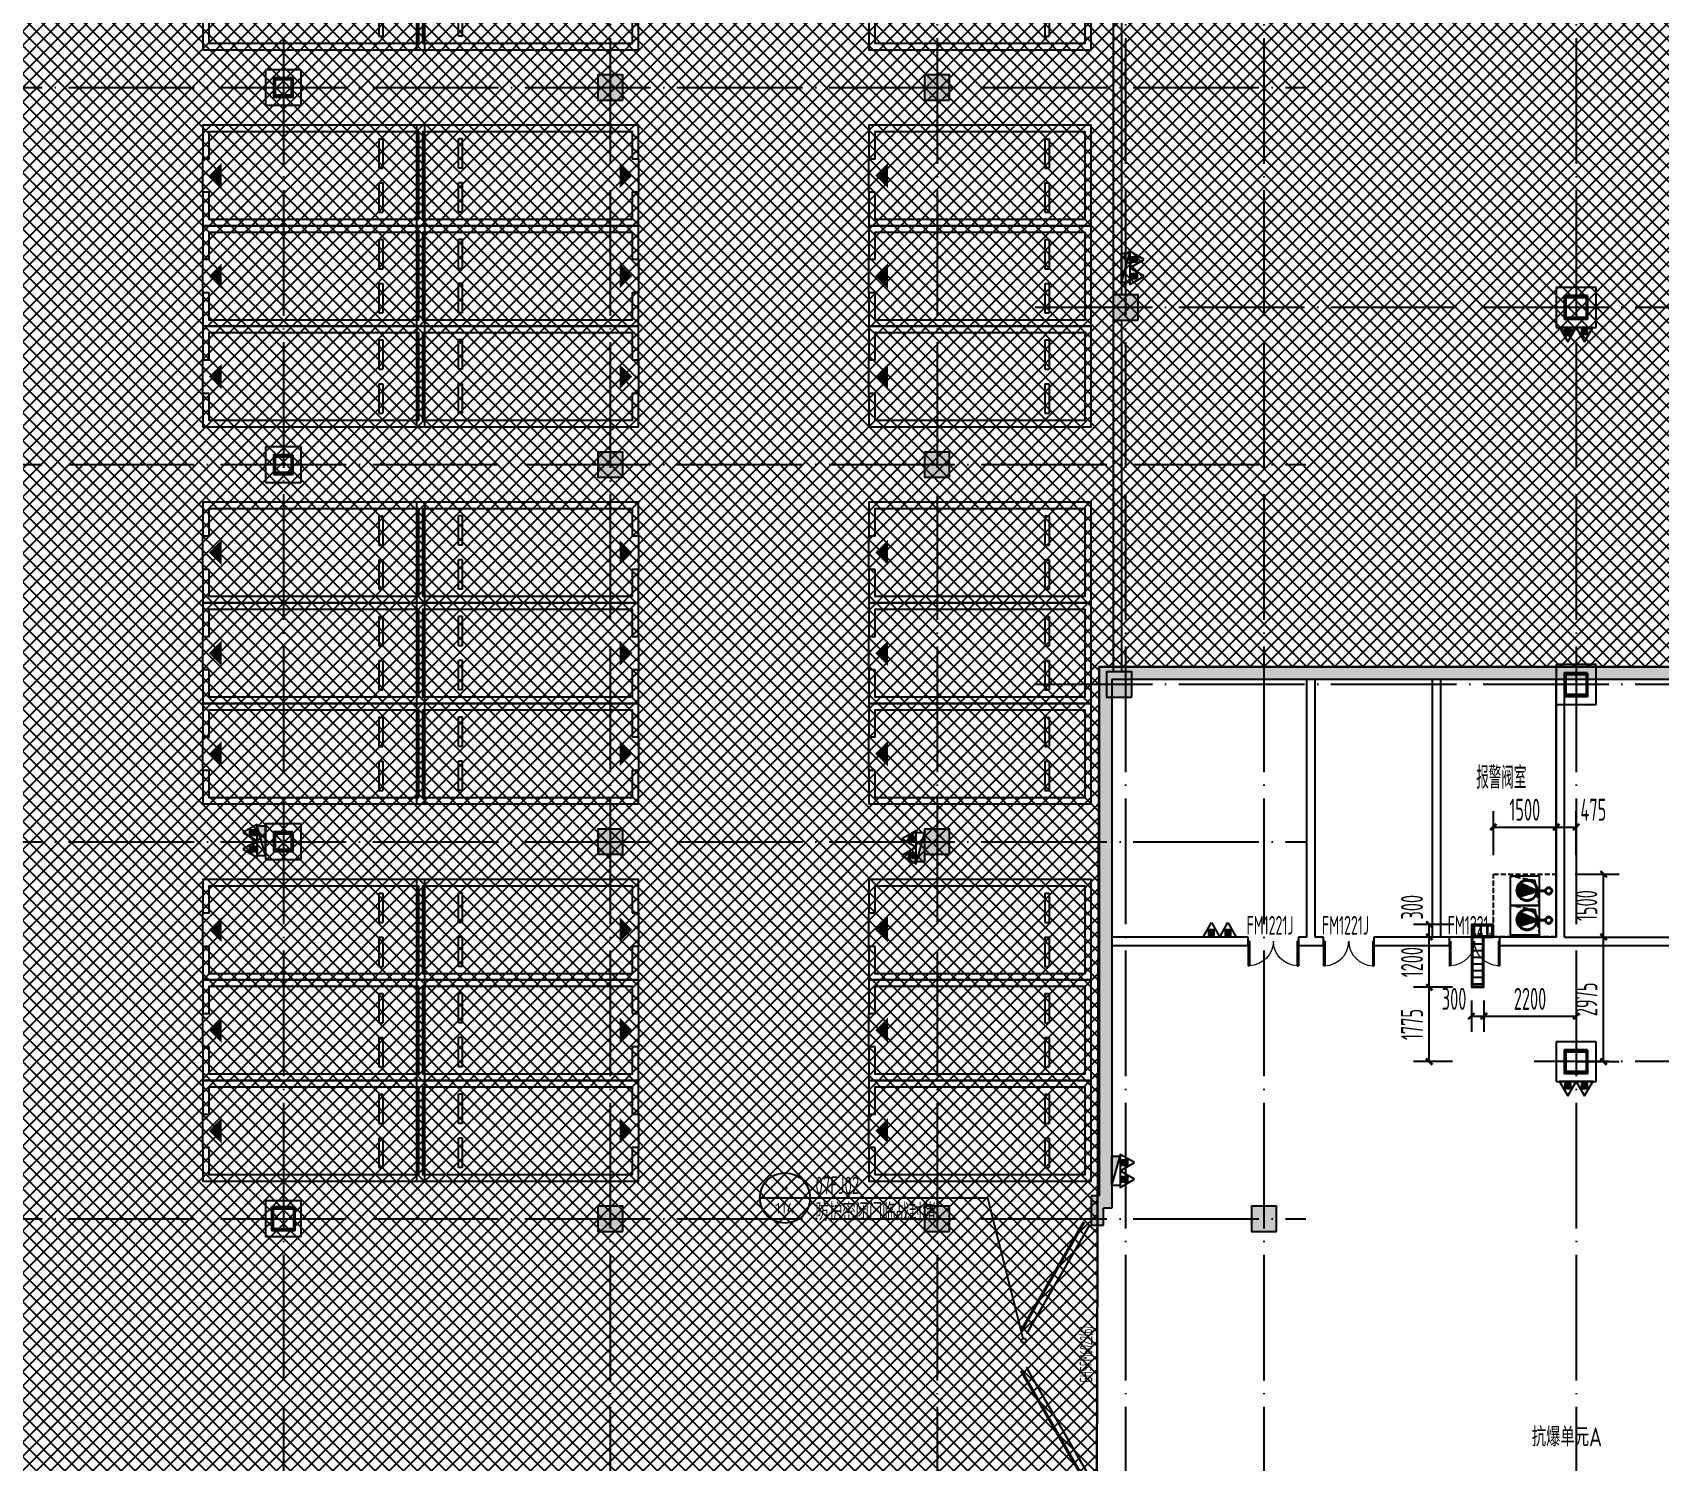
# Model space of a CAD drawing. Extents: x -473190 to 2138458, y -81875 to 2633646.
# Drawn here: x 994020 to 1032846, y 83401 to 117504 of the extents above; entities that cross this region are included whole.
import ezdxf
from ezdxf.enums import TextEntityAlignment as Align

# ---------------------------------------------------------------- set-up
doc = ezdxf.new("R2010")
doc.units = 0
doc.header["$LTSCALE"] = 1000
for name, pattern in [('DASH', [0.35, 0.25, -0.1]), ('DOTE', [2.42, 2, -0.2, 0.02, -0.2]), ('排水', [1.1, 1, -0.1])]:
    doc.linetypes.add(name, pattern=pattern)
for name, color, linetype in [('00-停车位', 67, 'Continuous'), ('03小品', 2, 'Continuous'), ('A-COLUMN', 2, 'Continuous'), ('A-PUB_HATCH', 8, 'Continuous'), ('A-ROOM_NAME', 23, 'Continuous'), ('A-WALL', 2, 'Continuous'), ('DIM_IDEN', 3, 'Continuous'), ('DOOR_FIRE', 4, 'Continuous'), ('DOOR_FIRE_TEXT', 7, 'Continuous'), ('DOTE', 1, 'DOTE'), ('PUB_DIM', 3, 'Continuous'), ('PUB_HATCH', 8, 'Continuous'), ('PUB_TEXT', 7, 'Continuous'), ('RF-M', 4, 'Continuous'), ('RF-MBH', 11, 'Continuous'), ('RF-QT', 30, 'Continuous'), ('S-柱', 51, 'Continuous'), ('S-柱-填充', 8, 'Continuous'), ('W-EQUIP_消火栓', 7, 'Continuous'), ('W-EQUIP_灭火器', 7, 'Continuous'), ('排水', 4, 'Continuous'), ('索引线', 252, 'Continuous'), ('集水坑', 4, 'Continuous')]:
    doc.layers.add(name, color=color, linetype=linetype)
for name, color, linetype, lineweight in [('GPS-污水', 2, '排水', 40), ('RF-WZ', 110, 'Continuous', 0), ('钢柱', 51, 'Continuous', 35)]:
    doc.layers.add(name, color=color, linetype=linetype, lineweight=lineweight)
doc.styles.add('8B2_02', font='tssdeng.shx', dxfattribs={"width": 0.6, "bigfont": 'TSSDCHN.shx'})
doc.styles.add('_TCH_DIM_T3', font='tssdeng.shx', dxfattribs={"width": 0.564706, "bigfont": '@@@tssdchn.shx'})
doc.styles.add('_TCH_WINDOW', font='tssdeng.shx', dxfattribs={"width": 0.8, "height": 3.5, "bigfont": 'tssdchn.shx'})
doc.styles.get("Standard").update_dxf_attribs({"font": 'gbenor.shx', "bigfont": 'gbcbig.shx'})
doc.styles.add('TYDG_02', font='TSSDENG', dxfattribs={"width": 0.8, "bigfont": 'TSSDCHN'})
doc.dimstyles.new('_TCH_ARCH&&150', dxfattribs={"dimtxt": 525, "dimasz": 150, "dimexe": 375, "dimexo": 450, "dimgap": 150, "dimtad": 1, "dimdec": 0, "dimzin": 0, "dimdsep": 46, "dimtxsty": '_TCH_DIM_T3', "dimblk": 'ARCHTICK', "dimcen": 0.09, "dimclrt": 7, "dimazin": 2, "dimtfac": 1, "dimtdec": 0, "dimtix": 1, "dimtmove": 2, "dimatfit": 3, "dimfxl": 0, "dimtolj": 1, "dimtzin": 0, "dimarcsym": 0})

# ---------------------------------------------------------------- blocks, each defined once
blk = doc.blocks.new('车位2400x5300')
at = {"layer": '00-停车位', "color": 251}
for p, q in [((-875, -1000), (-175, -1000)), ((-875, -1100), (-875, -1000)), ((-875, -1100), (-175, -1100)), ((-175, -1100), (-175, -1000)), ((175, -1000), (875, -1000)), ((175, -1100), (175, -1000)), ((175, -1100), (875, -1100)), ((875, -1100), (875, -1000)), ((400, -5300), (-400, -5300))]:
    blk.add_line(p, q, dxfattribs=at)
blk.add_lwpolyline([(400, -5150), (400, -5300), (1200, -5300), (1200, 0), (-1200, 0), (-1200, -5300), (-400, -5300), (-400, -5150), (-1050, -5150), (-1050, -150), (1050, -150), (1050, -5150), (400, -5150)], dxfattribs=at)
blk.add_lwpolyline([(0, -5150, 0, 600, 0), (0, -4850, 600, 600, 0)], format="xyseb", dxfattribs=at)
blk = doc.blocks.new('$SB01_1')
h = blk.add_hatch(color=256)
h.dxf.hatch_style = 1
h.paths.add_polyline_path([(-0.381, -0.323), (0.5, 0), (-0.381, 0.323)])
h.paths.add_polyline_path([(0, 0), (0.002, 0), (0.002, 0.001), (0, 0.001)], flags=24)
h.paths.add_polyline_path([(0, -0.002), (0.003, -0.002), (0.003, -0.001), (0, -0.001)], flags=24)
h.paths.add_polyline_path([(0, -0.003), (0.003, -0.003), (0.003, -0.002), (0, -0.002)], flags=24)
for p, q in [((0.5, 0), (-0.381, 0.323)), ((-0.381, 0.323), (-0.381, -0.323)), ((0.5, 0), (-0.381, -0.323))]:
    blk.add_line(p, q)
blk.add_circle((0, 0), 0.5)
at = {"flags": 1}
for tag, p in [('UNIT', (0, 0)), ('SPEC', (0, -0.002)), ('WHAT', (0, -0.003))]:
    blk.add_attdef(tag, p, '', height=0.001, dxfattribs=at)
blk = doc.blocks.new('人防集水坑')
at = {"layer": 'GPS-污水', "linetype": '排水'}
for p, q in [((307486, 701151), (307284, 701151)), ((307486, 700451), (307284, 700451))]:
    blk.add_line(p, q, dxfattribs=at)
for centre in [(307561, 701151), (307561, 700451)]:
    blk.add_circle(centre, 75, dxfattribs=at)
at = {"layer": '集水坑', "linetype": 'DASH', "ltscale": 0.5}
blk.add_lwpolyline([(306241, 700051), (306241, 701551), (307741, 701551), (307741, 700051)], close=True, dxfattribs=at)
at = {"layer": '集水坑', "linetype": 'Continuous', "ltscale": 0.5}
for points in [[(306641, 701501), (306641, 700801), (307341, 700801), (307341, 701501)], [(306641, 700801), (306641, 700101), (307341, 700101), (307341, 700801)]]:
    blk.add_lwpolyline(points, close=True, dxfattribs=at)
at = {"layer": '集水坑', "linetype": 'DASH', "ltscale": 0.5}
for points in [[(307341, 700801), (307237, 701397), (306641, 701501)], [(307347, 700101), (307243, 700697), (306647, 700801)]]:
    blk.add_lwpolyline(points, dxfattribs=at)
at = {"layer": 'GPS-污水', "linetype": '排水', "xscale": -480.0000000000002, "yscale": 480.0000000000002, "zscale": 480.0000000000002, "rotation": 176.2535374729293}
for p in [(307045, 701164, 0), (307045, 700464, 0)]:
    blk.add_blockref('$SB01_1', p, dxfattribs=at)
blk = doc.blocks.new('_ArchTick')
at = {"color": 0, "linetype": 'ByBlock', "const_width": 0.4}
blk.add_lwpolyline([(-0.5, -0.5), (0.5, 0.5)], dxfattribs=at)
blk = doc.blocks.new('*D5267')
at = {"layer": 'Defpoints', "color": 0, "transparency": 16777216}
for p in [(124159, -86068), (122659, -87193), (124159, -87193)]:
    blk.add_point(p, dxfattribs=at)
at = {"layer": 'PUB_DIM', "color": 0, "lineweight": -2, "transparency": 16777216}
for p, q in [((122659, -86743), (122659, -85693)), ((124159, -86743), (124159, -85693)), ((122659, -86068), (124159, -86068))]:
    blk.add_line(p, q, dxfattribs=at)
at = {"layer": 'PUB_DIM', "color": 0, "lineweight": -2, "transparency": 16777216, "xscale": 150, "yscale": 150, "zscale": 150, "rotation": 180}
blk.add_blockref('_ArchTick', (122659, -86068), dxfattribs=at)
at = {"layer": 'PUB_DIM', "color": 0, "lineweight": -2, "transparency": 16777216, "xscale": 150, "yscale": 150, "zscale": 150}
blk.add_blockref('_ArchTick', (124159, -86068), dxfattribs=at)
at = {"layer": 'PUB_DIM', "color": 7, "transparency": 16777216, "insert": (123409, -85656), "char_height": 525, "attachment_point": 5, "style": '_TCH_DIM_T3'}
blk.add_mtext('\\A1;1500', dxfattribs=at)
blk = doc.blocks.new('*D5268')
at = {"layer": 'Defpoints', "color": 0, "transparency": 16777216}
for p in [(124634, -86068), (124159, -87193), (124634, -87193)]:
    blk.add_point(p, dxfattribs=at)
at = {"layer": 'PUB_DIM', "color": 0, "lineweight": -2, "transparency": 16777216}
for p, q in [((124159, -86743), (124159, -85693)), ((124634, -86743), (124634, -85693)), ((124159, -86068), (124634, -86068))]:
    blk.add_line(p, q, dxfattribs=at)
at = {"layer": 'PUB_DIM', "color": 0, "lineweight": -2, "transparency": 16777216, "xscale": 150, "yscale": 150, "zscale": 150, "rotation": 180}
blk.add_blockref('_ArchTick', (124159, -86068), dxfattribs=at)
at = {"layer": 'PUB_DIM', "color": 0, "lineweight": -2, "transparency": 16777216, "xscale": 150, "yscale": 150, "zscale": 150}
blk.add_blockref('_ArchTick', (124634, -86068), dxfattribs=at)
at = {"layer": 'PUB_DIM', "color": 7, "transparency": 16777216, "insert": (125045, -85656), "char_height": 525, "attachment_point": 5, "style": '_TCH_DIM_T3'}
blk.add_mtext('\\A1;475', dxfattribs=at)
blk = doc.blocks.new('*D5269')
at = {"layer": 'Defpoints', "color": 0, "transparency": 16777216}
for p in [(124159, -87193), (125290, -87193), (124159, -88693)]:
    blk.add_point(p, dxfattribs=at)
at = {"layer": 'PUB_DIM', "color": 0, "lineweight": -2, "transparency": 16777216}
for p, q in [((124609, -87193), (125665, -87193)), ((125290, -88693), (125290, -87193)), ((124609, -88693), (125665, -88693))]:
    blk.add_line(p, q, dxfattribs=at)
at = {"layer": 'PUB_DIM', "color": 0, "lineweight": -2, "transparency": 16777216, "xscale": 150, "yscale": 150, "zscale": 150}
for p, rotation in [((125290, -87193), 90), ((125290, -88693), 270)]:
    blk.add_blockref('_ArchTick', p, dxfattribs=dict(at, rotation=rotation))
at = {"layer": 'PUB_DIM', "color": 7, "transparency": 16777216, "insert": (124877, -87943), "char_height": 525, "attachment_point": 5, "rotation": 90, "style": '_TCH_DIM_T3'}
blk.add_mtext('\\A1;1500', dxfattribs=at)
blk = doc.blocks.new('*D5270')
at = {"layer": 'Defpoints', "color": 0, "transparency": 16777216}
for p in [(124159, -88693), (125290, -88693), (124159, -91668)]:
    blk.add_point(p, dxfattribs=at)
at = {"layer": 'PUB_DIM', "color": 0, "lineweight": -2, "transparency": 16777216}
for p, q in [((124609, -88693), (125665, -88693)), ((125290, -91668), (125290, -88693)), ((124609, -91668), (125665, -91668))]:
    blk.add_line(p, q, dxfattribs=at)
at = {"layer": 'PUB_DIM', "color": 0, "lineweight": -2, "transparency": 16777216, "xscale": 150, "yscale": 150, "zscale": 150}
for p, rotation in [((125290, -88693), 90), ((125290, -91668), 270)]:
    blk.add_blockref('_ArchTick', p, dxfattribs=dict(at, rotation=rotation))
at = {"layer": 'PUB_DIM', "color": 7, "transparency": 16777216, "insert": (124877, -90181), "char_height": 525, "attachment_point": 5, "rotation": 90, "style": '_TCH_DIM_T3'}
blk.add_mtext('\\A1;2975', dxfattribs=at)
blk = doc.blocks.new('*D5303')
at = {"layer": 'Defpoints', "color": 0, "transparency": 16777216}
for p in [(122134, -89760), (122434, -89760), (122434, -90581)]:
    blk.add_point(p, dxfattribs=at)
at = {"layer": 'PUB_DIM', "color": 0, "lineweight": -2, "transparency": 16777216}
for p, q in [((122134, -90210), (122134, -90956)), ((122434, -90210), (122434, -90956)), ((122134, -90581), (122434, -90581))]:
    blk.add_line(p, q, dxfattribs=at)
at = {"layer": 'PUB_DIM', "color": 0, "lineweight": -2, "transparency": 16777216, "xscale": 150, "yscale": 150, "zscale": 150, "rotation": 180}
blk.add_blockref('_ArchTick', (122134, -90581), dxfattribs=at)
at = {"layer": 'PUB_DIM', "color": 0, "lineweight": -2, "transparency": 16777216, "xscale": 150, "yscale": 150, "zscale": 150}
blk.add_blockref('_ArchTick', (122434, -90581), dxfattribs=at)
at = {"layer": 'PUB_DIM', "color": 7, "transparency": 16777216, "insert": (121722, -90169), "char_height": 525, "attachment_point": 5, "style": '_TCH_DIM_T3'}
blk.add_mtext('\\A1;300', dxfattribs=at)
blk = doc.blocks.new('*D5304')
at = {"layer": 'Defpoints', "color": 0, "transparency": 16777216}
for p in [(122434, -89760), (124634, -89760), (124634, -90581)]:
    blk.add_point(p, dxfattribs=at)
at = {"layer": 'PUB_DIM', "color": 0, "lineweight": -2, "transparency": 16777216}
for p, q in [((122434, -90210), (122434, -90956)), ((124634, -90210), (124634, -90956)), ((122434, -90581), (124634, -90581))]:
    blk.add_line(p, q, dxfattribs=at)
at = {"layer": 'PUB_DIM', "color": 0, "lineweight": -2, "transparency": 16777216, "xscale": 150, "yscale": 150, "zscale": 150, "rotation": 180}
blk.add_blockref('_ArchTick', (122434, -90581), dxfattribs=at)
at = {"layer": 'PUB_DIM', "color": 0, "lineweight": -2, "transparency": 16777216, "xscale": 150, "yscale": 150, "zscale": 150}
blk.add_blockref('_ArchTick', (124634, -90581), dxfattribs=at)
at = {"layer": 'PUB_DIM', "color": 7, "transparency": 16777216, "insert": (123534, -90169), "char_height": 525, "attachment_point": 5, "style": '_TCH_DIM_T3'}
blk.add_mtext('\\A1;2200', dxfattribs=at)
blk = doc.blocks.new('*D5305')
at = {"layer": 'Defpoints', "color": 0, "transparency": 16777216}
for p in [(121130, -89894), (122134, -89894), (122134, -91668)]:
    blk.add_point(p, dxfattribs=at)
at = {"layer": 'PUB_DIM', "color": 0, "lineweight": -2, "transparency": 16777216}
for p, q in [((121684, -89894), (120755, -89894)), ((121130, -91668), (121130, -89894)), ((121684, -91668), (120755, -91668))]:
    blk.add_line(p, q, dxfattribs=at)
at = {"layer": 'PUB_DIM', "color": 0, "lineweight": -2, "transparency": 16777216, "xscale": 150, "yscale": 150, "zscale": 150}
for p, rotation in [((121130, -89894), 90), ((121130, -91668), 270)]:
    blk.add_blockref('_ArchTick', p, dxfattribs=dict(at, rotation=rotation))
at = {"layer": 'PUB_DIM', "color": 7, "transparency": 16777216, "insert": (120718, -90781), "char_height": 525, "attachment_point": 5, "rotation": 90, "style": '_TCH_DIM_T3'}
blk.add_mtext('\\A1;1775', dxfattribs=at)
blk = doc.blocks.new('*D5306')
at = {"layer": 'Defpoints', "color": 0, "transparency": 16777216}
for p in [(121130, -88693), (122134, -88693), (122134, -89894)]:
    blk.add_point(p, dxfattribs=at)
at = {"layer": 'PUB_DIM', "color": 0, "lineweight": -2, "transparency": 16777216}
for p, q in [((121684, -88693), (120755, -88693)), ((121130, -89894), (121130, -88693)), ((121684, -89894), (120755, -89894))]:
    blk.add_line(p, q, dxfattribs=at)
at = {"layer": 'PUB_DIM', "color": 0, "lineweight": -2, "transparency": 16777216, "xscale": 150, "yscale": 150, "zscale": 150}
for p, rotation in [((121130, -88693), 90), ((121130, -89894), 270)]:
    blk.add_blockref('_ArchTick', p, dxfattribs=dict(at, rotation=rotation))
at = {"layer": 'PUB_DIM', "color": 7, "transparency": 16777216, "insert": (120718, -89293), "char_height": 525, "attachment_point": 5, "rotation": 90, "style": '_TCH_DIM_T3'}
blk.add_mtext('\\A1;1200', dxfattribs=at)
blk = doc.blocks.new('*D5307')
at = {"layer": 'Defpoints', "color": 0, "transparency": 16777216}
for p in [(121130, -88393), (122134, -88393), (122134, -88693)]:
    blk.add_point(p, dxfattribs=at)
at = {"layer": 'PUB_DIM', "color": 0, "lineweight": -2, "transparency": 16777216}
for p, q in [((121684, -88393), (120755, -88393)), ((121130, -88693), (121130, -88393)), ((121684, -88693), (120755, -88693))]:
    blk.add_line(p, q, dxfattribs=at)
at = {"layer": 'PUB_DIM', "color": 0, "lineweight": -2, "transparency": 16777216, "xscale": 150, "yscale": 150, "zscale": 150}
for p, rotation in [((121130, -88393), 90), ((121130, -88693), 270)]:
    blk.add_blockref('_ArchTick', p, dxfattribs=dict(at, rotation=rotation))
at = {"layer": 'PUB_DIM', "color": 7, "transparency": 16777216, "insert": (120718, -87982), "char_height": 525, "attachment_point": 5, "rotation": 90, "style": '_TCH_DIM_T3'}
blk.add_mtext('\\A1;300', dxfattribs=at)
blk = doc.blocks.new('A$C00330F2E')
at = {"layer": 'A-COLUMN'}
for p, q in [((58875, -35900), (58025, -35900)), ((58025, -35900), (58025, -36750)), ((58875, -36750), (58875, -35900)), ((58025, -36750), (58875, -36750)), ((58875, -44900), (58025, -44900)), ((58025, -44900), (58025, -45750)), ((58875, -45750), (58875, -44900)), ((58025, -45750), (58875, -45750)), ((58875, -53900), (58025, -53900)), ((58025, -53900), (58025, -54750)), ((58875, -54750), (58875, -53900)), ((58025, -54750), (58875, -54750)), ((58875, -62900), (58025, -62900)), ((58025, -62900), (58025, -63750)), ((58875, -63750), (58875, -62900)), ((58025, -63750), (58875, -63750))]:
    blk.add_line(p, q, dxfattribs=at)
at = {"layer": '钢柱', "color": 4, "lineweight": 35}
for points in [[(58675, -36100), (58225, -36100), (58225, -36550), (58675, -36550)], [(58645, -36520), (58255, -36520), (58255, -36130), (58645, -36130)], [(58675, -45100), (58225, -45100), (58225, -45550), (58675, -45550)], [(58645, -45520), (58255, -45520), (58255, -45130), (58645, -45130)], [(58675, -54100), (58225, -54100), (58225, -54550), (58675, -54550)], [(58645, -54520), (58255, -54520), (58255, -54130), (58645, -54130)], [(58725, -63050), (58175, -63050), (58175, -63600), (58725, -63600)], [(58695, -63570), (58205, -63570), (58205, -63080), (58695, -63080)]]:
    blk.add_lwpolyline(points, close=True, dxfattribs=at)
blk = doc.blocks.new('A$C7EFF042E')
at = {"layer": 'A-COLUMN', "color": 6}
for p, q in [((725, -35775), (-225, -35775)), ((-225, -35775), (-225, -36725)), ((725, -36725), (725, -35775)), ((-225, -36725), (725, -36725)), ((725, -44775), (-225, -44775)), ((-225, -44775), (-225, -45725)), ((725, -45725), (725, -44775)), ((-225, -45725), (725, -45725)), ((725, -53775), (-225, -53775)), ((-225, -53775), (-225, -54725)), ((725, -54725), (725, -53775)), ((-225, -54725), (725, -54725))]:
    blk.add_line(p, q, dxfattribs=at)
at = {"layer": 'S-柱', "color": 6, "lineweight": 35}
for points in [[(525, -35975), (-25, -35975), (-25, -36525), (525, -36525)], [(525, -35975), (-25, -35975), (-25, -36525), (525, -36525)], [(525, -44975), (-25, -44975), (-25, -45525), (525, -45525)], [(525, -44975), (-25, -44975), (-25, -45525), (525, -45525)], [(525, -53975), (-25, -53975), (-25, -54525), (525, -54525)], [(525, -53975), (-25, -53975), (-25, -54525), (525, -54525)]]:
    blk.add_lwpolyline(points, close=True, dxfattribs=at)
at = {"layer": 'S-柱-填充', "color": 6, "lineweight": 35}
for points in [[(495, -36495), (5, -36495), (5, -36005), (495, -36005)], [(495, -45495), (5, -45495), (5, -45005), (495, -45005)], [(495, -54495), (5, -54495), (5, -54005), (495, -54005)]]:
    blk.add_lwpolyline(points, close=True, dxfattribs=at)
blk = doc.blocks.new('$TwtSys$00000434')
for p, q in [((-0.5, 0.5), (-0.5, -0.5)), ((-0.5, -0.5), (0.5, 0.5)), ((0.5, 0.5), (-0.5, 0.5)), ((0.5, -0.5), (0.5, 0.5)), ((-0.5, -0.5), (0.5, -0.5))]:
    blk.add_line(p, q)
blk.add_solid([(0.5, -0.5), (0.5, 0.5), (-0.5, -0.5)])
blk = doc.blocks.new('$TwtSys$00000546')
h = blk.add_hatch()
h.set_pattern_fill('ANSI31', color=256, scale=200, style=0)
h.set_pattern_definition([(45, (-38543.802, -6670.83), (-17.67767, 17.67767), [])])
h.paths.add_polyline_path([(-65, 174), (65, 174), (65, 44), (-65, 44)])
for points in [[(0, 344), (-198, 0), (198, 0)], [(-65, 174), (65, 174), (65, 44), (-65, 44)]]:
    blk.add_lwpolyline(points, close=True)
blk = doc.blocks.new('$DorLib2D$00000002')
for p, q in [((-0.5, 0), (-0.5, 0.4875)), ((-0.475, 0.4875), (-0.5, 0.4875)), ((-0.475, 0), (-0.475, 0.4875)), ((0.475, 0), (0.475, 0.4875)), ((0.475, 0.4875), (0.5, 0.4875)), ((0.5, 0), (0.5, 0.4875)), ((-0.5, 0), (-0.475, 0)), ((0.5, 0), (0.475, 0))]:
    blk.add_line(p, q)
at = {"lineweight": 13}
for centre, start, end in [((-0.4875, 0), 0, 88.53072), ((0.4875, 0), 91.46928, 180)]:
    blk.add_arc(centre, 0.4875, start, end, dxfattribs=at)
blk = doc.blocks.new('$DorLib2D$00000207')
at = {"color": 0}
for p, q in [((-0.5, 0.0313), (-0.067, 0.2813)), ((0.5, 0.0313), (0.067, 0.2813))]:
    blk.add_line(p, q, dxfattribs=at)
at = {"color": 0, "const_width": 0.0125}
for points in [[(-0.5125, 0.0529), (-0.0795, 0.3029)], [(0.5125, 0.0529), (0.0795, 0.3029)]]:
    blk.add_lwpolyline(points, dxfattribs=at)
blk = doc.blocks.new('afasgasg')
at = {"layer": 'A-PUB_HATCH'}
for points in [[(435368.7, -713335.2), (435668.7, -713635.2), (440423.2, -713635.2), (440423.2, -713335.2)], [(440423.2, -713335.2), (440423.2, -713635.2), (443423.2, -713635.2), (443423.2, -713335.2)], [(443423.2, -713335.2), (443423.2, -713635.2), (446373.2, -713635.2), (446373.2, -713335.2)], [(446373.2, -713335.2), (446373.2, -713635.2), (451598.2, -713635.2), (451748.2, -713535.2), (451748.2, -713335.2)], [(435173.2, -725960), (435173.2, -726660.2), (435473.2, -726660.2), (435473.2, -726260)], [(435668.7, -726260), (435368.7, -725960), (435173.2, -725960), (435473.2, -726260)]]:
    blk.add_hatch(color=256, dxfattribs=at).paths.add_polyline_path(points)
at = {"layer": 'PUB_HATCH'}
for points in [[(435668.7, -713635.2), (435368.7, -713335.2), (435368.7, -719885.2), (435668.7, -719885.2)], [(435668.7, -719885.2), (435368.7, -719885.2), (435368.7, -725960), (435668.7, -726260)]]:
    blk.add_hatch(color=256, dxfattribs=at).paths.add_polyline_path(points)
at = {"color": 2}
blk.add_lwpolyline([(443523.2, -713635.2), (446273.2, -713635.2), (446273.2, -719785.2), (443523.2, -719785.2)], close=True, dxfattribs=at)
at = {"layer": 'A-WALL'}
for p, q in [((440323.2, -719785.2), (440323.2, -713635.2)), ((440523.2, -719785.2), (440523.2, -713635.2)), ((443323.2, -719785.2), (443323.2, -713635.2)), ((443523.2, -719785.2), (443523.2, -713635.2)), ((446273.2, -719785.2), (446273.2, -713635.2)), ((446473.2, -719785.2), (446473.2, -713635.2)), ((438923.2, -719785.2), (435668.7, -719785.2)), ((438923.2, -719985.2), (438923.2, -719785.2)), ((440323.2, -719785.2), (440123.2, -719785.2)), ((440123.2, -719785.2), (440123.2, -719985.2)), ((440723.2, -719785.2), (440523.2, -719785.2)), ((440723.2, -719985.2), (440723.2, -719785.2)), ((443323.2, -719785.2), (441923.2, -719785.2)), ((441923.2, -719785.2), (441923.2, -719985.2)), ((443723.2, -719785.2), (443523.2, -719785.2)), ((443723.2, -719985.2), (443723.2, -719785.2)), ((446273.2, -719785.2), (444923.2, -719785.2)), ((444923.2, -719785.2), (444923.2, -719985.2)), ((446473.2, -719785.2), (449748.2, -719785.2)), ((435668.7, -719985.2), (438923.2, -719985.2)), ((440123.2, -719985.2), (440423.2, -719985.2)), ((440423.2, -719985.2), (440723.2, -719985.2)), ((441923.2, -719985.2), (443423.2, -719985.2)), ((443423.2, -719985.2), (443723.2, -719985.2)), ((444923.2, -719985.2), (446373.2, -719985.2)), ((446373.2, -719985.2), (449748.2, -719985.2))]:
    blk.add_line(p, q, dxfattribs=at)
at = {"layer": 'RF-QT'}
for p, q in [((435368.7, -713335.2), (440423.2, -713335.2)), ((435368.7, -713335.2), (435368.7, -719885.2)), ((440423.2, -713335.2), (443423.2, -713335.2)), ((443423.2, -713335.2), (446373.2, -713335.2)), ((446373.2, -713335.2), (451748.2, -713335.2)), ((435668.7, -713635.2), (440423.2, -713635.2)), ((435668.7, -713635.2), (435668.7, -719885.2)), ((440423.2, -713635.2), (443423.2, -713635.2)), ((443423.2, -713635.2), (446373.2, -713635.2)), ((446373.2, -713635.2), (451598.2, -713635.2)), ((435368.7, -719885.2), (435368.7, -725960)), ((435668.7, -719885.2), (435668.7, -726260)), ((435173.2, -725960), (435173.2, -726660.2)), ((435368.7, -725960), (435173.2, -725960)), ((435473.2, -726660.2), (435473.2, -726260)), ((435668.7, -726260), (435473.2, -726260)), ((435173.2, -726660.2), (435473.2, -726660.2))]:
    blk.add_line(p, q, dxfattribs=at)
at = {"layer": 'DOOR_FIRE'}
ref = blk.add_blockref('$DorLib2D$00000002', (439523.2, -719885.2), dxfattribs=dict(at, xscale=1200, yscale=-1200, zscale=200))
ref.add_attrib('A', 'FM1221J', (438883.5, -719728.5), dxfattribs={"layer": 'DOOR_FIRE_TEXT', "height": 446.25, "style": '_TCH_WINDOW', "width": 0.564706})
ref = blk.add_blockref('$DorLib2D$00000002', (441323.2, -719885.2), dxfattribs=dict(at, xscale=-1200, yscale=-1200, zscale=200))
ref.add_attrib('A', 'FM1221J', (440683.5, -719728.5), dxfattribs={"layer": 'DOOR_FIRE_TEXT', "height": 446.25, "style": '_TCH_WINDOW', "width": 0.564706})
ref = blk.add_blockref('$DorLib2D$00000002', (444323.2, -719885.2), dxfattribs=dict(at, xscale=1200, yscale=-1200, zscale=200))
ref.add_attrib('A', 'FM1221J', (443683.5, -719728.5), dxfattribs={"layer": 'DOOR_FIRE_TEXT', "height": 446.25, "style": '_TCH_WINDOW', "width": 0.564706})
at = {"layer": 'RF-M'}
ref = blk.add_blockref('$DorLib2D$00000207', (435323.2, -729660.2), dxfattribs=dict(at, xscale=6000, yscale=-6000, zscale=300, rotation=269.999999999997))
ref.add_attrib('A', 'GHSFM6022(6)', (435200.8, -730425.9), dxfattribs={"layer": 'RF-MBH', "height": 297.5, "rotation": 90, "style": '_TCH_WINDOW', "width": 0.564706})
blk = doc.blocks.new('zsgc')
at = {"layer": 'RF-WZ', "style": 'TYDG_02', "width": 0.8}
blk.add_text('抗爆单元A', height=450, rotation=90, dxfattribs=at).set_placement((-245089.6, -230316.8))
blk = doc.blocks.new('ADFASDF')
h = blk.add_hatch()
h.set_pattern_fill('ANSI37', color=8, scale=150)
h.set_pattern_definition([(45, (0, 0), (-168.3798, 168.3798), []), (135, (0, 0), (-168.3798, -168.3798), [])])
h.paths.add_polyline_path([(521397, 239186), (521397, 224886), (539697, 224886), (539697, 169261), (524947, 169261), (524947, 171211), (527822, 171211), (527922, 176611), (501318, 176611), (501125, 109884), (530547, 109887), (530547, 107449), (538188, 100503), (536147, 98236), (540086, 94690), (517812, 69953), (517812, 59790), (482108, 20136), (405247, 20136), (405247, 26086), (391997, 40436), (391997, 64736), (399997, 64738), (399997, 239186), (409022, 239186)])
blk.add_lwpolyline([(539697, 224886), (539697, 169261), (524947, 169261), (524947, 171211), (527822, 171211), (527922, 176611), (501318, 176611), (501125, 109884), (530547, 109887), (530547, 107449), (538188, 100503), (536147, 98236), (540086, 94690), (517812, 69953), (517812, 59790), (482108, 20136), (405247, 20136), (405247, 26086), (391997, 40436), (391997, 64736), (399997, 64738), (399997, 239186)])
blk = doc.blocks.new('_FZH')
blk.add_lwpolyline([(-0.5, -0.5), (0.5, -0.5), (0.5, 0.5), (-0.5, 0.5)], close=True)
at = {"layer": 'PUB_HATCH'}
blk.add_solid([(-0.5, -0.5), (0.5, -0.5), (-0.5, 0.5), (0.5, 0.5)], dxfattribs=at)
blk = doc.blocks.new('A$C3672542B')
at = {"layer": '03小品'}
h = blk.add_hatch(dxfattribs=at)
h.set_pattern_fill('ANSI31', color=8, scale=100, angle=585, style=0)
h.set_pattern_definition([(270, (107367.31, 142741.77), (158.75, -2e-13), [])])
h.paths.add_polyline_path([(122603.7, -88663.2), (122164.1, -88663.2), (122164.1, -88423.2), (122603.7, -88423.2)])
h = blk.add_hatch(dxfattribs=at)
h.set_pattern_fill('ANSI31', color=8, scale=100, angle=135, style=0)
h.set_pattern_definition([(180, (107367.31, 142741.77), (-1e-14, -158.75), [])])
h.paths.add_polyline_path([(122164.1, -89863.5), (122404.1, -89863.5), (122404.1, -88663.2), (122164.1, -88663.2)])
at = {"layer": '03小品', "color": 4}
blk.add_lwpolyline([(122658.7, -88393.2), (122134.1, -88393.2), (122134.1, -89893.5), (122434.1, -89893.5), (122434.1, -88693.2), (122658.7, -88693.2), (122658.7, -88393.2)], dxfattribs=at)
blk.add_lwpolyline([(122628.7, -88423.2), (122164.1, -88423.2), (122164.1, -89863.5), (122404.1, -89863.5), (122404.1, -88663.2), (122628.7, -88663.2)], close=True, dxfattribs=at)
at = {"layer": '03小品', "color": 8}
blk.add_lwpolyline([(122404.1, -88663.2), (122164.1, -88663.2)], dxfattribs=at)
at = {"layer": '排水', "color": 3, "linetype": 'DASH'}
blk.add_lwpolyline([(121418.2, -85952.7, 0, 0, 0), (122130.1, -86664.6, 160, 0, 0), (122554.3, -87088.9, 0, 0, 0)], format="xyseb", dxfattribs=at)
at = {"layer": '集水坑', "linetype": 'Continuous'}
blk.add_blockref('人防集水坑', (-183582.4, -788743.9), dxfattribs=at)
at = {"layer": 'PUB_DIM'}
for p1, p2, distance, picture, middle in [((122658.7, -87193.2), (124158.7, -87193.2), 1125.1, '*D5267', (123408.7, -85655.6)), ((124158.7, -88693.2), (124158.7, -87193.2), -1130.9, '*D5269', (124877.1, -87943.2)), ((122134.1, -89893.5), (122134.1, -88693.2), 1003.9, '*D5306', (120717.7, -89293.4)), ((124158.7, -91668.2), (124158.7, -88693.2), -1130.9, '*D5270', (124877.1, -90180.7)), ((122134.1, -91668.2), (122134.1, -89893.5), 1003.9, '*D5305', (120717.7, -90780.9)), ((122434.1, -89759.7), (124633.7, -89759.7), -821.7, '*D5304', (123533.9, -90168.9))]:
    dim = blk.add_aligned_dim(p1=p1, p2=p2, distance=distance, dimstyle='_TCH_ARCH&&150', dxfattribs=at)
    dim.commit()
    dim.dimension.update_dxf_attribs({"geometry": picture, "text_midpoint": middle})
for base, p1, p2, angle, picture, middle in [((124633.7, -86068.1), (124158.7, -87193.2), (124633.7, -87193.2), 0, '*D5268', (125045.4, -85655.6)), ((121130.2, -88393.2), (122134.1, -88693.2), (122134.1, -88393.2), 90, '*D5307', (120717.7, -87981.5)), ((122434.1, -90581.4), (122134.1, -89759.7), (122434.1, -89759.7), 0, '*D5303', (121722.4, -90168.9))]:
    dim = blk.add_linear_dim(base=base, p1=p1, p2=p2, angle=angle, dimstyle='_TCH_ARCH&&150', dxfattribs=at)
    dim.commit()
    dim.dimension.update_dxf_attribs({"geometry": picture, "text_midpoint": middle, "dimtype": 161})

msp = doc.modelspace()

# ---------------------------------------------------------------- linework, layer by layer
msp.add_lwpolyline([(1112156.7, 75580.2), (1058245.2, 20445.9), (1054306.6, 23992.3), (1056358.3, 26249), (1048706.7, 33205.4), (1048706.7, 35640.6), (1047031.7, 35643), (1019281.7, 35643), (1019477.2, 102367.4), (1046081.7, 102367.4), (1046081.7, 96967.4), (1043106.7, 96967.4), (1043106.7, 95017.4), (1057856.7, 95017.4), (1057856.7, 150642.4)])
at = {"layer": 'A-COLUMN'}
for p, q in [((1031331.7, 102417.4), (1030381.7, 102417.4)), ((1030381.7, 102417.4), (1030381.7, 101467.4)), ((1031331.7, 101467.4), (1031331.7, 102417.4)), ((1030381.7, 101467.4), (1031331.7, 101467.4))]:
    msp.add_line(p, q, dxfattribs=at)
at = {"layer": 'A-WALL'}
for p, q in [((1019806.7, 119642.4), (1019806.7, 111242.4)), ((1020006.7, 119642.4), (1020006.7, 111242.4)), ((1019806.7, 110642.4), (1019806.7, 102242.4)), ((1020006.7, 110642.4), (1020006.7, 102242.4))]:
    msp.add_line(p, q, dxfattribs=at)
at = {"layer": 'DIM_IDEN'}
for p, q in [((1012577.3, 89688.1), (1011377.3, 89688.1)), ((1016815, 89688.1), (1012577.3, 89688.1)), ((1017660, 86338.1), (1016815, 89688.1))]:
    msp.add_line(p, q, dxfattribs=at)
for centre, radius in [((1011977.3, 89688.1), 600), ((1017674.3, 86281.6), 58.2)]:
    msp.add_circle(centre, radius, dxfattribs=at)
at = {"layer": 'DOTE', "color": 16, "linetype": 'DOTE', "ltscale": 1.5}
for p, q in [((1000006.7, 171823.5), (1000006.7, -58315.4)), ((1030856.7, 171823.5), (1030856.7, -58315.4)), ((900498, 116192.4), (1024406.7, 116192.4)), ((1158685.6, 110942.4), (1017947.4, 110942.4)), ((900498, 107192.4), (1024406.7, 107192.4)), ((1158685.6, 101942.4), (1017947.4, 101942.4)), ((900498, 98192.4), (1024406.7, 98192.4)), ((1158685.6, 92942.4), (1029856.7, 92942.4)), ((900498, 89192.4), (1024406.7, 89192.4))]:
    msp.add_line(p, q, dxfattribs=at)
at = {"layer": 'DOTE', "color": 127, "linetype": 'DOTE', "ltscale": 1.5}
for p, q in [((1007806.7, 171823.5), (1007806.7, -58315.4)), ((1015606.7, 171823.5), (1015606.7, -58315.4)), ((1020106.7, 171823.5), (1020106.7, -58315.4)), ((1023406.7, 171823.5), (1023406.7, -58315.4))]:
    msp.add_line(p, q, dxfattribs=at)

# ---------------------------------------------------------------- block references
at = {"rotation": 270}
msp.add_blockref('zsgc', (1260114.7, -161327.1), dxfattribs=at)
for name, p in [('A$C3672542B', (906223, 184610.6)), ('ADFASDF', (518159.5, -74243.9)), ('A$C00330F2E', (941556.7, 152517.4)), ('A$C00330F2E', (941556.7, 152517.4))]:
    msp.add_blockref(name, p)
at = {"layer": '00-停车位'}
for p, rotation in [((1003381.7, 118292.4), 270), ((1003181.7, 118292.4), 90), ((1019281.7, 118292.4), 270), ((1003381.7, 114092.4), 270), ((1003181.7, 114092.4), 90), ((1019281.7, 114092.4), 270), ((1003381.7, 111692.4), 270), ((1003181.7, 111692.4), 90), ((1019281.7, 111692.4), 270), ((1003381.7, 109292.4), 270), ((1003181.7, 109292.4), 90), ((1019281.7, 109292.4), 270), ((1003381.7, 105092.4), 270), ((1003181.7, 105092.4), 90), ((1019281.7, 105092.4), 270), ((1003381.7, 102692.4), 270), ((1003181.7, 102692.4), 90), ((1019281.7, 102692.4), 270), ((1003381.7, 100292.4), 270), ((1003181.7, 100292.4), 90), ((1019281.7, 100292.4), 270), ((1003381.7, 96092.4), 270), ((1003181.7, 96092.4), 90), ((1019281.7, 96092.4), 270), ((1003381.7, 93692.4), 270), ((1003181.7, 93692.4), 90), ((1019281.7, 93692.4), 270), ((1003381.7, 91292.4), 270), ((1003181.7, 91292.4), 90), ((1019281.7, 91292.4), 270)]:
    msp.add_blockref('车位2400x5300', p, dxfattribs=dict(at, rotation=rotation))
at = {"layer": 'A-COLUMN', "xscale": 600, "yscale": 600, "zscale": 600, "rotation": 90}
for p in [(1007806.7, 116192.4), (1015606.7, 116192.4), (1020106.7, 110942.4), (1007806.7, 107192.4), (1015606.7, 107192.4), (1019952.2, 101942.4), (1007806.7, 98192.4), (1015606.7, 98192.4), (1007806.7, 89192.4), (1015606.7, 89192.4), (1023406.7, 89192.4)]:
    msp.add_blockref('_FZH', p, dxfattribs=at)
at = {"layer": 'RF-QT'}
msp.add_blockref('A$C7EFF042E', (1030606.7, 147192.4), dxfattribs=at)
at = {"layer": 'W-EQUIP_消火栓', "yscale": 200, "zscale": 700}
for p, xscale, rotation in [((1020106.7, 111889.4), -700, 270), ((999481.7, 98210.2), 700, 90), ((1015206.7, 98058.2), -700, 90), ((1019877.2, 90333.4), -700, 269.9999949910436)]:
    msp.add_blockref('$TwtSys$00000434', p, dxfattribs=dict(at, xscale=xscale, rotation=rotation))
at = {"layer": 'W-EQUIP_灭火器'}
for p, rotation in [((1020206.7, 112087.8), 270), ((1020206.7, 111691), 270), ((1030658.3, 110467.4), 180.0000000000066), ((1031055.1, 110467.4), 180.0000000000066), ((999381.7, 98408.6), 90), ((1015106.7, 98256.6), 90), ((999381.7, 98011.9), 90), ((1015106.7, 97859.8), 90), ((1030658.3, 92467.4), 180), ((1031055.1, 92467.4), 180), ((1019977.2, 90531.8), 269.9999949910436), ((1019977.2, 90135), 269.9999949910436)]:
    msp.add_blockref('$TwtSys$00000546', p, dxfattribs=dict(at, rotation=rotation))
at = {"layer": 'W-EQUIP_灭火器', "xscale": -1}
for p in [(1022152.4, 95917.4), (1022549.1, 95917.4)]:
    msp.add_blockref('$TwtSys$00000546', p, dxfattribs=at)
at = {"layer": '索引线'}
msp.add_blockref('afasgasg', (584108.5, 815702.6), dxfattribs=at)

# ---------------------------------------------------------------- texts
at = {"layer": 'A-ROOM_NAME', "style": '8B2_02', "width": 0.6}
msp.add_text('报警阀室', height=525, dxfattribs=at).set_placement((1028473.4, 99458.1))
at = {"layer": 'PUB_TEXT', "style": 'TYDG_02'}
for s, width, p in [('07FJ02', 0.64, (1012703.3, 89781.8)), ('防护密闭门临战封堵', 0.8, (1012703.3, 89145.4))]:
    msp.add_text(s, height=420, dxfattribs=dict(at, width=width)).set_placement(p)
for s, height, width, p, p2 in [('-', 318.1, 0.962963, (1011892.4, 89798.5), (1012062.1, 89798.5)), ('114', 245.31, 1.238095, (1011739, 89320.7), (1012215.6, 89320.7))]:
    msp.add_text(s, height=height, dxfattribs=dict(at, width=width)).set_placement(p, p2, align=Align.FIT)

doc.saveas('drawing.dxf')
